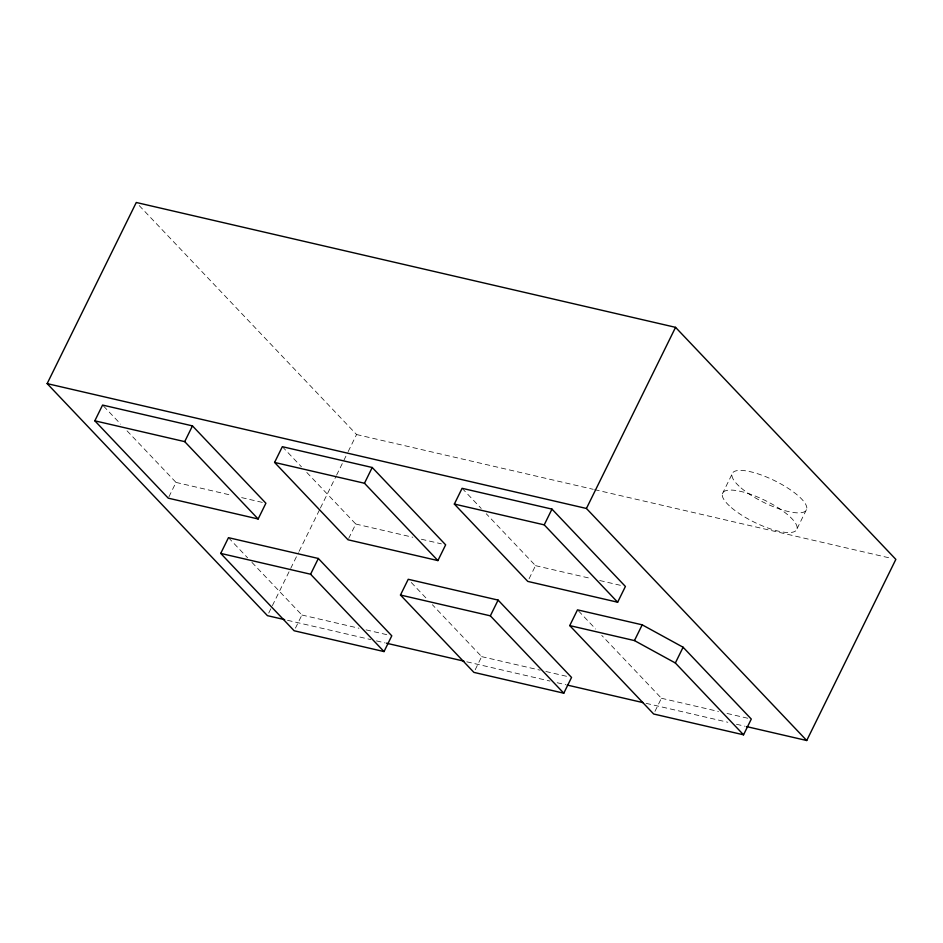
<?xml version="1.0" encoding="UTF-8"?>
<svg xmlns="http://www.w3.org/2000/svg" width="943" height="943" viewBox="0 0 943 943"><rect width="100%" height="100%" fill="white"/><g stroke="black" fill="none" stroke-linecap="round" stroke-linejoin="round"><path stroke-width="0.71" stroke-dasharray="4.71 3.54" d="M168.903 496.855L176.011 482.415L126.727 430.503M268.743 613.033L290.055 569.725M290.703 568.405L298.448 552.657M299.096 551.349L319.76 509.35M320.408 508.029L335.908 476.533M336.557 475.213L347.531 452.911M348.179 451.591L356.572 434.534L136.275 202.486M295.442 628.144L301.901 615.013L251.604 562.04M348.662 538.477L355.77 524.037L305.473 471.052M475.201 669.754L481.661 656.634L432.365 604.711M529.07 578.778L535.53 565.659L486.234 513.735M722.314 493.92L732.004 474.235M654.961 711.376L661.42 698.256L601.764 635.417M797.059 528.705L806.748 509.02M356.572 434.534L593.23 489.323M594.656 489.653L891.548 558.386M176.011 482.415L231.648 495.299M241.644 497.609L263.038 502.56M355.77 524.037L412.834 537.251M421.391 539.231L441.371 543.852M535.53 565.659L591.167 578.53M599.724 580.523L621.131 585.473M301.901 615.013L358.965 628.227M366.096 629.877L387.502 634.828M481.661 656.634L540.15 670.178M545.856 671.499L568.688 676.779M661.42 698.256L718.483 711.458M727.041 713.45L748.436 718.401M287.532 620.305L370.717 639.566M376.457 640.898L385.062 642.89M466.809 661.821L549.993 681.07M557.172 682.732L565.776 684.724M646.085 703.325L727.843 722.255M736.448 724.248L745.053 726.24M462.094 488.309L481.213 508.442M578.507 610.923L595.693 629.028M282.334 446.687L301.454 466.82M411.242 582.468L426.33 598.357M103.589 406.127L120.692 424.138M228.465 537.663L247.573 557.796M741.092 487.967A41.327 12.153 26.2 0 0 804.792 511.589A41.327 12.153 26.2 0 0 762.239 475.331A41.327 12.153 26.2 0 0 741.092 487.967M731.403 507.652A41.327 12.153 26.2 0 0 795.102 531.274A41.327 12.153 26.2 0 0 752.549 495.016A41.327 12.153 26.2 0 0 731.403 507.652"/><path stroke-width="1.41" d="M284.656 619.645L267.447 615.661L47.15 383.612L136.275 202.486L675.553 327.339L895.85 559.388L806.725 740.514L746.491 726.57M94.83 420.814L102.575 405.066L192.455 425.882L265.891 503.232L258.146 518.98L168.267 498.163L94.83 420.814L184.71 441.63L258.146 518.98M184.71 441.63L192.455 425.882M220.721 553.411L228.465 537.663L318.345 558.48L391.781 635.818L384.025 651.578L294.145 630.761L220.721 553.411L310.589 574.228L384.025 651.578M274.59 462.435L282.334 446.687L372.214 467.492L445.65 544.842L437.906 560.59L348.026 539.785L274.59 462.435L364.469 483.252L437.906 560.59M310.589 574.228L318.345 558.48M364.469 483.252L372.214 467.492M400.469 595.033L408.225 579.285L498.104 600.09L571.541 677.439L563.784 693.188L473.905 672.383L400.469 595.033L490.348 615.838L563.784 693.188M454.349 504.057L462.094 488.309L551.973 509.114L625.409 586.463L617.653 602.212L527.774 581.407L454.349 504.057L544.229 524.862L617.653 602.212M490.348 615.838L498.104 600.09M544.229 524.862L551.973 509.114M806.725 740.514L586.428 508.466L675.553 327.339M569.737 625.598L577.493 609.85L642.207 624.832L683.109 647.24L751.288 719.061L743.544 734.809L653.664 714.004L569.737 625.598L634.45 640.58L675.353 662.988L743.544 734.809M634.45 640.58L642.207 624.832M675.353 662.988L683.109 647.24M47.15 383.612L586.428 508.466M386.489 643.22L463.944 661.149M567.203 685.054L643.22 702.665"/></g></svg>
